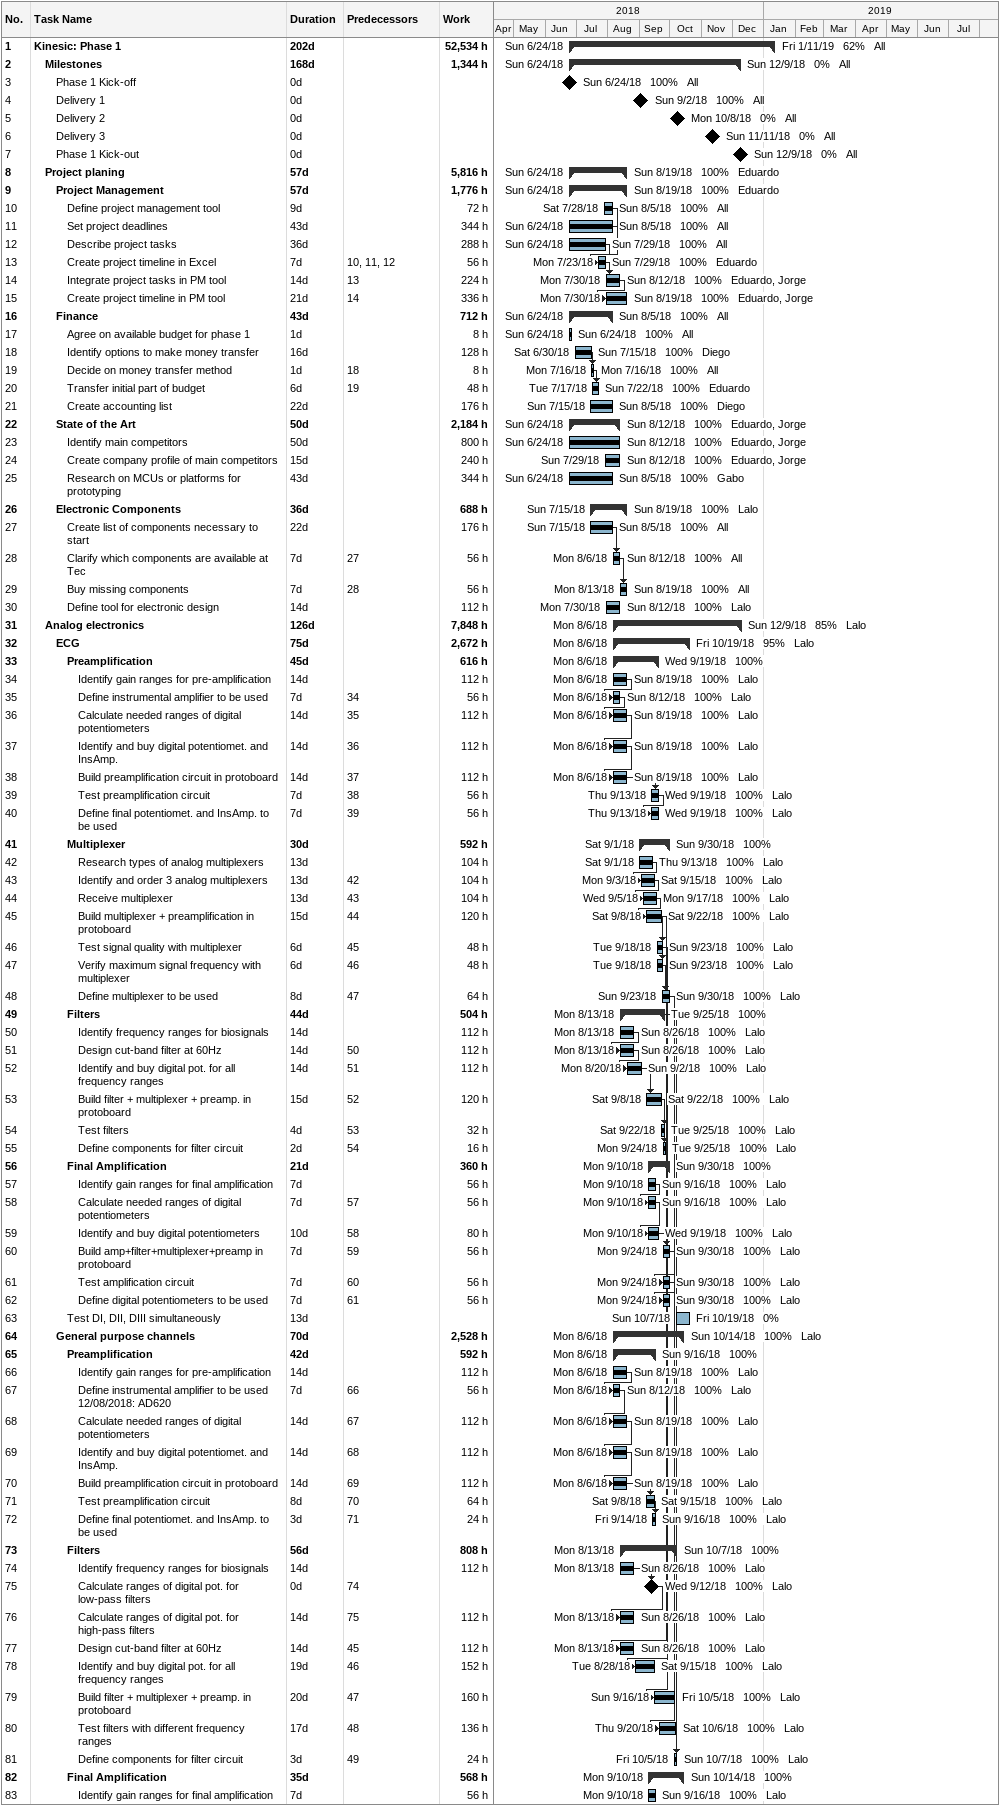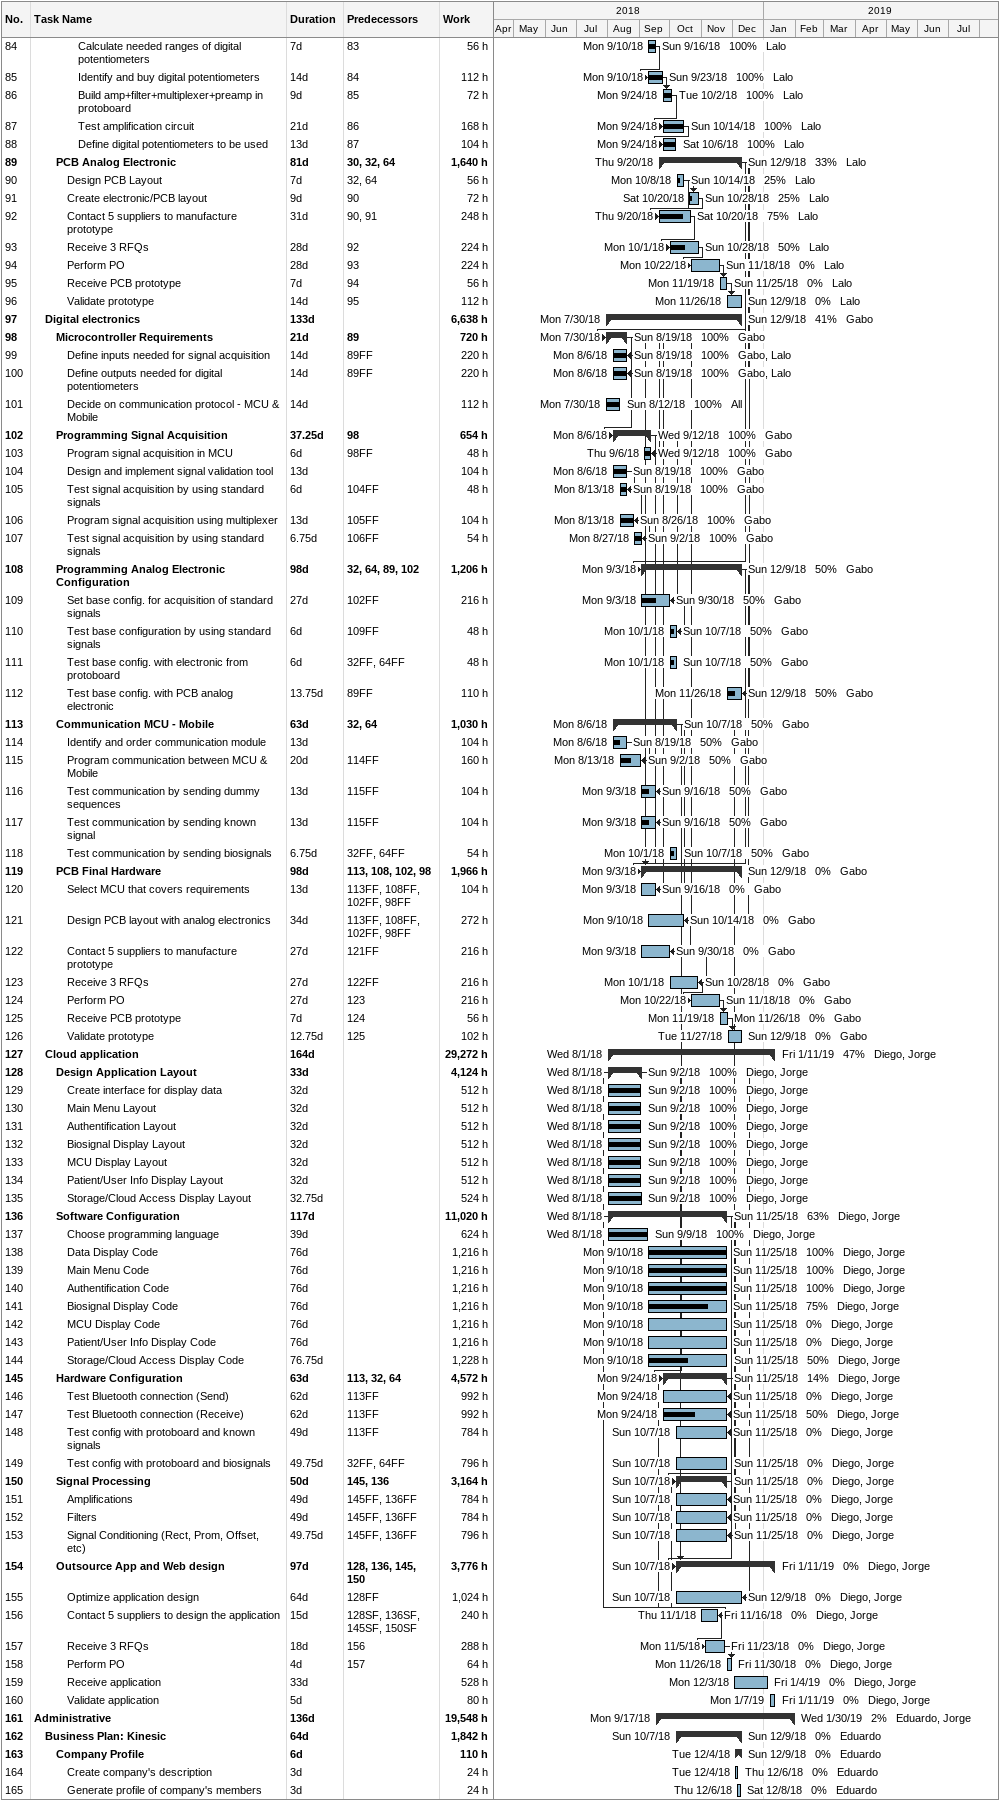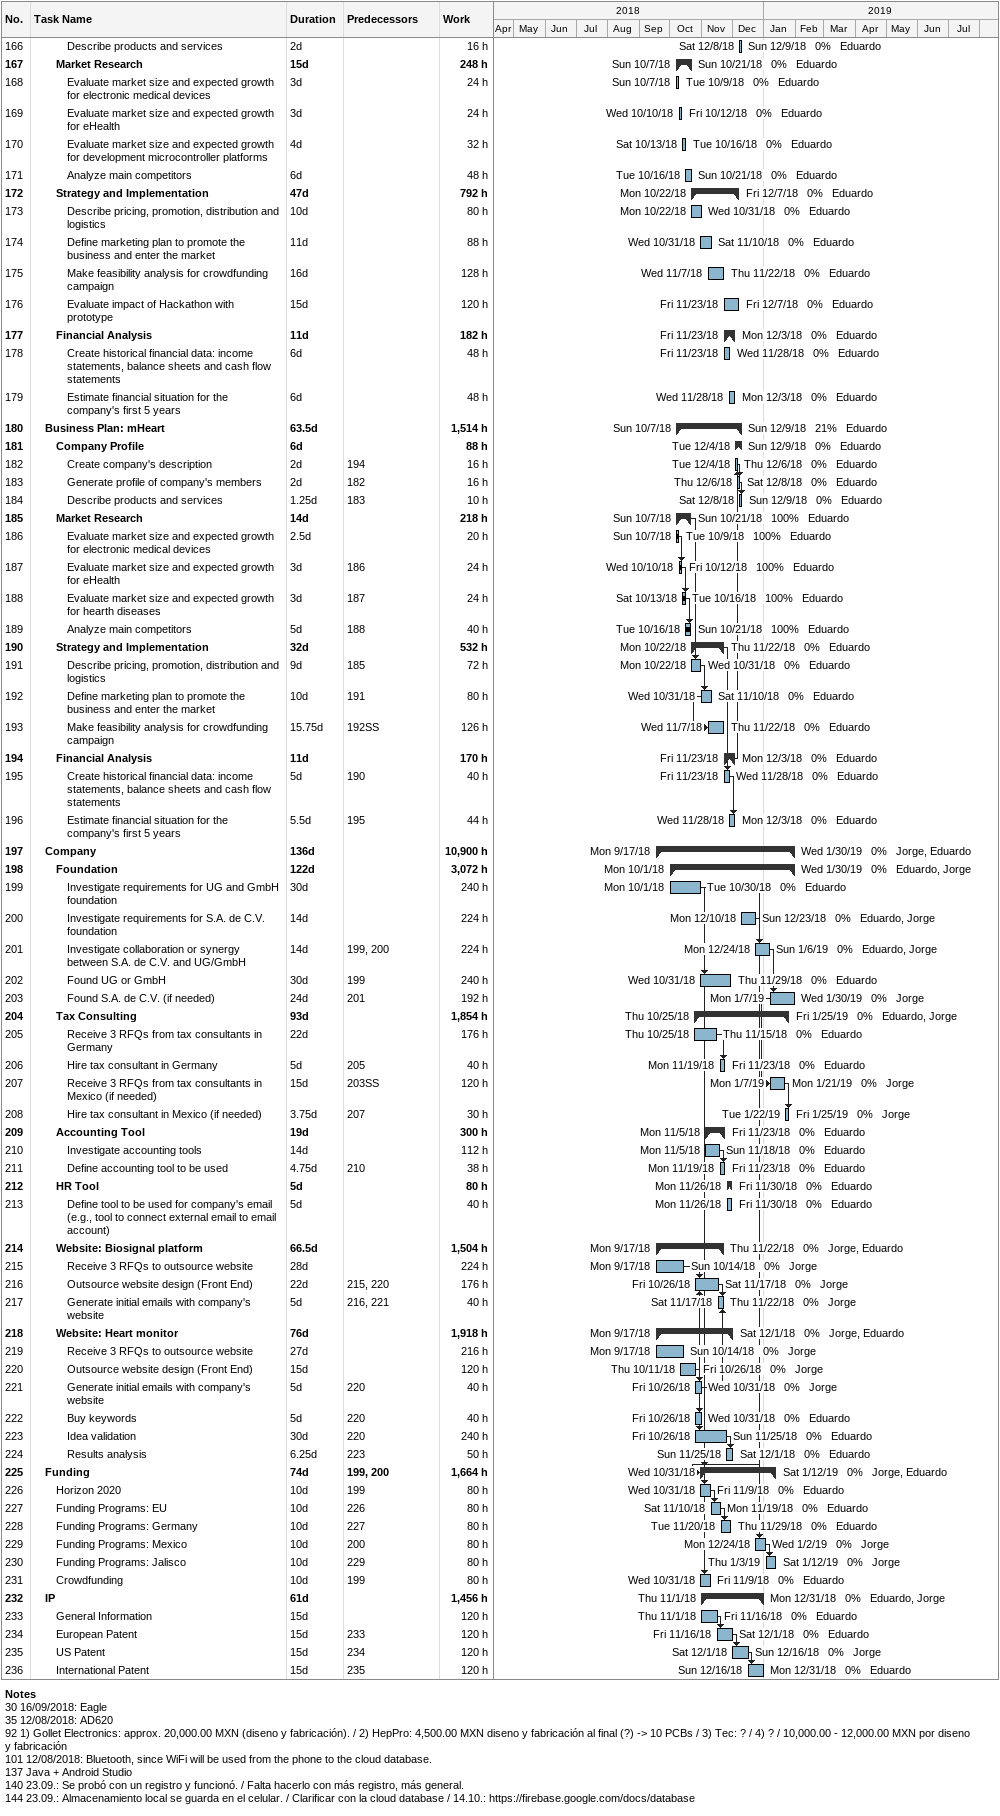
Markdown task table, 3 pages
| ID | Level | Task | Duration | Start | Finish | Predecessors | Resources | % complete | Work (h) |
|---|---|---|---|---|---|---|---|---|---|
| 1 | 1 | **Kinesic: Phase 1** | 202d | 2018-06-24 | 2019-01-11 |  | All | 62 | 52534 |
| 2 | 2 | **Milestones** | 168d | 2018-06-24 | 2018-12-09 |  | All | 0 | 1344 |
| 3 | 3 | Phase 1 Kick-off | 0d | 2018-06-24 | 2018-06-24 |  | All | 100 |  |
| 4 | 3 | Delivery 1 | 0d | 2018-09-02 | 2018-09-02 |  | All | 100 |  |
| 5 | 3 | Delivery 2 | 0d | 2018-10-08 | 2018-10-08 |  | All | 0 |  |
| 6 | 3 | Delivery 3 | 0d | 2018-11-11 | 2018-11-11 |  | All | 0 |  |
| 7 | 3 | Phase 1 Kick-out | 0d | 2018-12-09 | 2018-12-09 |  | All | 0 |  |
| 8 | 2 | **Project planing** | 57d | 2018-06-24 | 2018-08-19 |  | Eduardo | 100 | 5816 |
| 9 | 3 | **Project Management** | 57d | 2018-06-24 | 2018-08-19 |  | Eduardo | 100 | 1776 |
| 10 | 4 | Define project management tool | 9d | 2018-07-28 | 2018-08-05 |  | All | 100 | 72 |
| 11 | 4 | Set project deadlines | 43d | 2018-06-24 | 2018-08-05 |  | All | 100 | 344 |
| 12 | 4 | Describe project tasks | 36d | 2018-06-24 | 2018-07-29 |  | All | 100 | 288 |
| 13 | 4 | Create project timeline in Excel | 7d | 2018-07-23 | 2018-07-29 | 10, 11, 12 | Eduardo | 100 | 56 |
| 14 | 4 | Integrate project tasks in PM tool | 14d | 2018-07-30 | 2018-08-12 | 13 | Eduardo, Jorge | 100 | 224 |
| 15 | 4 | Create project timeline in PM tool | 21d | 2018-07-30 | 2018-08-19 | 14 | Eduardo, Jorge | 100 | 336 |
| 16 | 3 | **Finance** | 43d | 2018-06-24 | 2018-08-05 |  | All | 100 | 712 |
| 17 | 4 | Agree on available budget for phase 1 | 1d | 2018-06-24 | 2018-06-24 |  | All | 100 | 8 |
| 18 | 4 | Identify options to make money transfer | 16d | 2018-06-30 | 2018-07-15 |  | Diego | 100 | 128 |
| 19 | 4 | Decide on money transfer method | 1d | 2018-07-16 | 2018-07-16 | 18 | All | 100 | 8 |
| 20 | 4 | Transfer initial part of budget | 6d | 2018-07-17 | 2018-07-22 | 19 | Eduardo | 100 | 48 |
| 21 | 4 | Create accounting list | 22d | 2018-07-15 | 2018-08-05 |  | Diego | 100 | 176 |
| 22 | 3 | **State of the Art** | 50d | 2018-06-24 | 2018-08-12 |  | Eduardo, Jorge | 100 | 2184 |
| 23 | 4 | Identify main competitors | 50d | 2018-06-24 | 2018-08-12 |  | Eduardo, Jorge | 100 | 800 |
| 24 | 4 | Create company profile of main competitors | 15d | 2018-07-29 | 2018-08-12 |  | Eduardo, Jorge | 100 | 240 |
| 25 | 4 | Research on MCUs or platforms for prototyping | 43d | 2018-06-24 | 2018-08-05 |  | Gabo | 100 | 344 |
| 26 | 3 | **Electronic Components** | 36d | 2018-07-15 | 2018-08-19 |  | Lalo | 100 | 688 |
| 27 | 4 | Create list of components necessary to start | 22d | 2018-07-15 | 2018-08-05 |  | All | 100 | 176 |
| 28 | 4 | Clarify which components are available at Tec | 7d | 2018-08-06 | 2018-08-12 | 27 | All | 100 | 56 |
| 29 | 4 | Buy missing components | 7d | 2018-08-13 | 2018-08-19 | 28 | All | 100 | 56 |
| 30 | 4 | Define tool for electronic design | 14d | 2018-07-30 | 2018-08-12 |  | Lalo | 100 | 112 |
| 31 | 2 | **Analog electronics** | 126d | 2018-08-06 | 2018-12-09 |  | Lalo | 85 | 7848 |
| 32 | 3 | **ECG** | 75d | 2018-08-06 | 2018-10-19 |  | Lalo | 95 | 2672 |
| 33 | 4 | **Preamplification** | 45d | 2018-08-06 | 2018-09-19 |  |  | 100 | 616 |
| 34 | 5 | Identify gain ranges for pre-amplification | 14d | 2018-08-06 | 2018-08-19 |  | Lalo | 100 | 112 |
| 35 | 5 | Define instrumental amplifier to be used | 7d | 2018-08-06 | 2018-08-12 | 34 | Lalo | 100 | 56 |
| 36 | 5 | Calculate needed ranges of digital potentiometers | 14d | 2018-08-06 | 2018-08-19 | 35 | Lalo | 100 | 112 |
| 37 | 5 | Identify and buy digital potentiomet. and InsAmp. | 14d | 2018-08-06 | 2018-08-19 | 36 | Lalo | 100 | 112 |
| 38 | 5 | Build preamplification circuit in protoboard | 14d | 2018-08-06 | 2018-08-19 | 37 | Lalo | 100 | 112 |
| 39 | 5 | Test preamplification circuit | 7d | 2018-09-13 | 2018-09-19 | 38 | Lalo | 100 | 56 |
| 40 | 5 | Define final potentiomet. and InsAmp. to be used | 7d | 2018-09-13 | 2018-09-19 | 39 | Lalo | 100 | 56 |
| 41 | 4 | **Multiplexer** | 30d | 2018-09-01 | 2018-09-30 |  |  | 100 | 592 |
| 42 | 5 | Research types of analog multiplexers | 13d | 2018-09-01 | 2018-09-13 |  | Lalo | 100 | 104 |
| 43 | 5 | Identify and order 3 analog multiplexers | 13d | 2018-09-03 | 2018-09-15 | 42 | Lalo | 100 | 104 |
| 44 | 5 | Receive multiplexer | 13d | 2018-09-05 | 2018-09-17 | 43 | Lalo | 100 | 104 |
| 45 | 5 | Build multiplexer + preamplification in protoboard | 15d | 2018-09-08 | 2018-09-22 | 44 | Lalo | 100 | 120 |
| 46 | 5 | Test signal quality with multiplexer | 6d | 2018-09-18 | 2018-09-23 | 45 | Lalo | 100 | 48 |
| 47 | 5 | Verify maximum signal frequency with multiplexer | 6d | 2018-09-18 | 2018-09-23 | 46 | Lalo | 100 | 48 |
| 48 | 5 | Define multiplexer to be used | 8d | 2018-09-23 | 2018-09-30 | 47 | Lalo | 100 | 64 |
| 49 | 4 | **Filters** | 44d | 2018-08-13 | 2018-09-25 |  |  | 100 | 504 |
| 50 | 5 | Identify frequency ranges for biosignals | 14d | 2018-08-13 | 2018-08-26 |  | Lalo | 100 | 112 |
| 51 | 5 | Design cut-band filter at 60Hz | 14d | 2018-08-13 | 2018-08-26 | 50 | Lalo | 100 | 112 |
| 52 | 5 | Identify and buy digital pot. for all frequency ranges | 14d | 2018-08-20 | 2018-09-02 | 51 | Lalo | 100 | 112 |
| 53 | 5 | Build filter + multiplexer + preamp. in protoboard | 15d | 2018-09-08 | 2018-09-22 | 52 | Lalo | 100 | 120 |
| 54 | 5 | Test filters | 4d | 2018-09-22 | 2018-09-25 | 53 | Lalo | 100 | 32 |
| 55 | 5 | Define components for filter circuit | 2d | 2018-09-24 | 2018-09-25 | 54 | Lalo | 100 | 16 |
| 56 | 4 | **Final Amplification** | 21d | 2018-09-10 | 2018-09-30 |  |  | 100 | 360 |
| 57 | 5 | Identify gain ranges for final amplification | 7d | 2018-09-10 | 2018-09-16 |  | Lalo | 100 | 56 |
| 58 | 5 | Calculate needed ranges of digital potentiometers | 7d | 2018-09-10 | 2018-09-16 | 57 | Lalo | 100 | 56 |
| 59 | 5 | Identify and buy digital potentiometers | 10d | 2018-09-10 | 2018-09-19 | 58 | Lalo | 100 | 80 |
| 60 | 5 | Build amp+filter+multiplexer+preamp in protoboard | 7d | 2018-09-24 | 2018-09-30 | 59 | Lalo | 100 | 56 |
| 61 | 5 | Test amplification circuit | 7d | 2018-09-24 | 2018-09-30 | 60 | Lalo | 100 | 56 |
| 62 | 5 | Define digital potentiometers to be used | 7d | 2018-09-24 | 2018-09-30 | 61 | Lalo | 100 | 56 |
| 63 | 4 | Test DI, DII, DIII simultaneously | 13d | 2018-10-07 | 2018-10-19 |  |  | 0 |  |
| 64 | 3 | **General purpose channels** | 70d | 2018-08-06 | 2018-10-14 |  | Lalo | 100 | 2528 |
| 65 | 4 | **Preamplification** | 42d | 2018-08-06 | 2018-09-16 |  |  | 100 | 592 |
| 66 | 5 | Identify gain ranges for pre-amplification | 14d | 2018-08-06 | 2018-08-19 |  | Lalo | 100 | 112 |
| 67 | 5 | Define instrumental amplifier to be used 12/08/2018: AD620 | 7d | 2018-08-06 | 2018-08-12 | 66 | Lalo | 100 | 56 |
| 68 | 5 | Calculate needed ranges of digital potentiometers | 14d | 2018-08-06 | 2018-08-19 | 67 | Lalo | 100 | 112 |
| 69 | 5 | Identify and buy digital potentiomet. and InsAmp. | 14d | 2018-08-06 | 2018-08-19 | 68 | Lalo | 100 | 112 |
| 70 | 5 | Build preamplification circuit in protoboard | 14d | 2018-08-06 | 2018-08-19 | 69 | Lalo | 100 | 112 |
| 71 | 5 | Test preamplification circuit | 8d | 2018-09-08 | 2018-09-15 | 70 | Lalo | 100 | 64 |
| 72 | 5 | Define final potentiomet. and InsAmp. to be used | 3d | 2018-09-14 | 2018-09-16 | 71 | Lalo | 100 | 24 |
| 73 | 4 | **Filters** | 56d | 2018-08-13 | 2018-10-07 |  |  | 100 | 808 |
| 74 | 5 | Identify frequency ranges for biosignals | 14d | 2018-08-13 | 2018-08-26 |  | Lalo | 100 | 112 |
| 75 | 5 | Calculate ranges of digital pot. for low-pass filters | 0d | 2018-09-12 | 2018-09-12 | 74 | Lalo | 100 |  |
| 76 | 5 | Calculate ranges of digital pot. for high-pass filters | 14d | 2018-08-13 | 2018-08-26 | 75 | Lalo | 100 | 112 |
| 77 | 5 | Design cut-band filter at 60Hz | 14d | 2018-08-13 | 2018-08-26 | 45 | Lalo | 100 | 112 |
| 78 | 5 | Identify and buy digital pot. for all frequency ranges | 19d | 2018-08-28 | 2018-09-15 | 46 | Lalo | 100 | 152 |
| 79 | 5 | Build filter + multiplexer + preamp. in protoboard | 20d | 2018-09-16 | 2018-10-05 | 47 | Lalo | 100 | 160 |
| 80 | 5 | Test filters with different frequency ranges | 17d | 2018-09-20 | 2018-10-06 | 48 | Lalo | 100 | 136 |
| 81 | 5 | Define components for filter circuit | 3d | 2018-10-05 | 2018-10-07 | 49 | Lalo | 100 | 24 |
| 82 | 4 | **Final Amplification** | 35d | 2018-09-10 | 2018-10-14 |  |  | 100 | 568 |
| 83 | 5 | Identify gain ranges for final amplification | 7d | 2018-09-10 | 2018-09-16 |  | Lalo | 100 | 56 |
| 84 | 5 | Calculate needed ranges of digital potentiometers | 7d | 2018-09-10 | 2018-09-16 | 83 | Lalo | 100 | 56 |
| 85 | 5 | Identify and buy digital potentiometers | 14d | 2018-09-10 | 2018-09-23 | 84 | Lalo | 100 | 112 |
| 86 | 5 | Build amp+filter+multiplexer+preamp in protoboard | 9d | 2018-09-24 | 2018-10-02 | 85 | Lalo | 100 | 72 |
| 87 | 5 | Test amplification circuit | 21d | 2018-09-24 | 2018-10-14 | 86 | Lalo | 100 | 168 |
| 88 | 5 | Define digital potentiometers to be used | 13d | 2018-09-24 | 2018-10-06 | 87 | Lalo | 100 | 104 |
| 89 | 3 | **PCB Analog Electronic** | 81d | 2018-09-20 | 2018-12-09 | 30, 32, 64 | Lalo | 33 | 1640 |
| 90 | 4 | Design PCB Layout | 7d | 2018-10-08 | 2018-10-14 | 32, 64 | Lalo | 25 | 56 |
| 91 | 4 | Create electronic/PCB layout | 9d | 2018-10-20 | 2018-10-28 | 90 | Lalo | 25 | 72 |
| 92 | 4 | Contact 5 suppliers to manufacture prototype | 31d | 2018-09-20 | 2018-10-20 | 90, 91 | Lalo | 75 | 248 |
| 93 | 4 | Receive 3 RFQs | 28d | 2018-10-01 | 2018-10-28 | 92 | Lalo | 50 | 224 |
| 94 | 4 | Perform PO | 28d | 2018-10-22 | 2018-11-18 | 93 | Lalo | 0 | 224 |
| 95 | 4 | Receive PCB prototype | 7d | 2018-11-19 | 2018-11-25 | 94 | Lalo | 0 | 56 |
| 96 | 4 | Validate prototype | 14d | 2018-11-26 | 2018-12-09 | 95 | Lalo | 0 | 112 |
| 97 | 2 | **Digital electronics** | 133d | 2018-07-30 | 2018-12-09 |  | Gabo | 41 | 6638 |
| 98 | 3 | **Microcontroller Requirements** | 21d | 2018-07-30 | 2018-08-19 | 89 | Gabo | 100 | 720 |
| 99 | 4 | Define inputs needed for signal acquisition | 14d | 2018-08-06 | 2018-08-19 | 89FF | Gabo, Lalo | 100 | 220 |
| 100 | 4 | Define outputs needed for digital potentiometers | 14d | 2018-08-06 | 2018-08-19 | 89FF | Gabo, Lalo | 100 | 220 |
| 101 | 4 | Decide on communication protocol - MCU & Mobile | 14d | 2018-07-30 | 2018-08-12 |  | All | 100 | 112 |
| 102 | 3 | **Programming Signal Acquisition** | 37.25d | 2018-08-06 | 2018-09-12 | 98 | Gabo | 100 | 654 |
| 103 | 4 | Program signal acquisition in MCU | 6d | 2018-09-06 | 2018-09-12 | 98FF | Gabo | 100 | 48 |
| 104 | 4 | Design and implement signal validation tool | 13d | 2018-08-06 | 2018-08-19 |  | Gabo | 100 | 104 |
| 105 | 4 | Test signal acquisition by using standard signals | 6d | 2018-08-13 | 2018-08-19 | 104FF | Gabo | 100 | 48 |
| 106 | 4 | Program signal acquisition using multiplexer | 13d | 2018-08-13 | 2018-08-26 | 105FF | Gabo | 100 | 104 |
| 107 | 4 | Test signal acquisition by using standard signals | 6.75d | 2018-08-27 | 2018-09-02 | 106FF | Gabo | 100 | 54 |
| 108 | 3 | **Programming Analog Electronic Configuration** | 98d | 2018-09-03 | 2018-12-09 | 32, 64, 89, 102 | Gabo | 50 | 1206 |
| 109 | 4 | Set base config. for acquisition of standard signals | 27d | 2018-09-03 | 2018-09-30 | 102FF | Gabo | 50 | 216 |
| 110 | 4 | Test base configuration by using standard signals | 6d | 2018-10-01 | 2018-10-07 | 109FF | Gabo | 50 | 48 |
| 111 | 4 | Test base config. with electronic from protoboard | 6d | 2018-10-01 | 2018-10-07 | 32FF, 64FF | Gabo | 50 | 48 |
| 112 | 4 | Test base config. with PCB analog electronic | 13.75d | 2018-11-26 | 2018-12-09 | 89FF | Gabo | 50 | 110 |
| 113 | 3 | **Communication MCU - Mobile** | 63d | 2018-08-06 | 2018-10-07 | 32, 64 | Gabo | 50 | 1030 |
| 114 | 4 | Identify and order communication module | 13d | 2018-08-06 | 2018-08-19 |  | Gabo | 50 | 104 |
| 115 | 4 | Program communication between MCU & Mobile | 20d | 2018-08-13 | 2018-09-02 | 114FF | Gabo | 50 | 160 |
| 116 | 4 | Test communication by sending dummy sequences | 13d | 2018-09-03 | 2018-09-16 | 115FF | Gabo | 50 | 104 |
| 117 | 4 | Test communication by sending known signal | 13d | 2018-09-03 | 2018-09-16 | 115FF | Gabo | 50 | 104 |
| 118 | 4 | Test communication by sending biosignals | 6.75d | 2018-10-01 | 2018-10-07 | 32FF, 64FF | Gabo | 50 | 54 |
| 119 | 3 | **PCB Final Hardware** | 98d | 2018-09-03 | 2018-12-09 | 113, 108, 102, 98 | Gabo | 0 | 1966 |
| 120 | 4 | Select MCU that covers requirements | 13d | 2018-09-03 | 2018-09-16 | 113FF, 108FF, 102FF, 98FF | Gabo | 0 | 104 |
| 121 | 4 | Design PCB layout with analog electronics | 34d | 2018-09-10 | 2018-10-14 | 113FF, 108FF, 102FF, 98FF | Gabo | 0 | 272 |
| 122 | 4 | Contact 5 suppliers to manufacture prototype | 27d | 2018-09-03 | 2018-09-30 | 121FF | Gabo | 0 | 216 |
| 123 | 4 | Receive 3 RFQs | 27d | 2018-10-01 | 2018-10-28 | 122FF | Gabo | 0 | 216 |
| 124 | 4 | Perform PO | 27d | 2018-10-22 | 2018-11-18 | 123 | Gabo | 0 | 216 |
| 125 | 4 | Receive PCB prototype | 7d | 2018-11-19 | 2018-11-26 | 124 | Gabo | 0 | 56 |
| 126 | 4 | Validate prototype | 12.75d | 2018-11-27 | 2018-12-09 | 125 | Gabo | 0 | 102 |
| 127 | 2 | **Cloud application** | 164d | 2018-08-01 | 2019-01-11 |  | Diego, Jorge | 47 | 29272 |
| 128 | 3 | **Design Application Layout** | 33d | 2018-08-01 | 2018-09-02 |  | Diego, Jorge | 100 | 4124 |
| 129 | 4 | Create interface for display data | 32d | 2018-08-01 | 2018-09-02 |  | Diego, Jorge | 100 | 512 |
| 130 | 4 | Main Menu Layout | 32d | 2018-08-01 | 2018-09-02 |  | Diego, Jorge | 100 | 512 |
| 131 | 4 | Authentification Layout | 32d | 2018-08-01 | 2018-09-02 |  | Diego, Jorge | 100 | 512 |
| 132 | 4 | Biosignal Display Layout | 32d | 2018-08-01 | 2018-09-02 |  | Diego, Jorge | 100 | 512 |
| 133 | 4 | MCU Display Layout | 32d | 2018-08-01 | 2018-09-02 |  | Diego, Jorge | 100 | 512 |
| 134 | 4 | Patient/User Info Display Layout | 32d | 2018-08-01 | 2018-09-02 |  | Diego, Jorge | 100 | 512 |
| 135 | 4 | Storage/Cloud Access Display Layout | 32.75d | 2018-08-01 | 2018-09-02 |  | Diego, Jorge | 100 | 524 |
| 136 | 3 | **Software Configuration** | 117d | 2018-08-01 | 2018-11-25 |  | Diego, Jorge | 63 | 11020 |
| 137 | 4 | Choose programming language | 39d | 2018-08-01 | 2018-09-09 |  | Diego, Jorge | 100 | 624 |
| 138 | 4 | Data Display Code | 76d | 2018-09-10 | 2018-11-25 |  | Diego, Jorge | 100 | 1216 |
| 139 | 4 | Main Menu Code | 76d | 2018-09-10 | 2018-11-25 |  | Diego, Jorge | 100 | 1216 |
| 140 | 4 | Authentification Code | 76d | 2018-09-10 | 2018-11-25 |  | Diego, Jorge | 100 | 1216 |
| 141 | 4 | Biosignal Display Code | 76d | 2018-09-10 | 2018-11-25 |  | Diego, Jorge | 75 | 1216 |
| 142 | 4 | MCU Display Code | 76d | 2018-09-10 | 2018-11-25 |  | Diego, Jorge | 0 | 1216 |
| 143 | 4 | Patient/User Info Display Code | 76d | 2018-09-10 | 2018-11-25 |  | Diego, Jorge | 0 | 1216 |
| 144 | 4 | Storage/Cloud Access Display Code | 76.75d | 2018-09-10 | 2018-11-25 |  | Diego, Jorge | 50 | 1228 |
| 145 | 3 | **Hardware Configuration** | 63d | 2018-09-24 | 2018-11-25 | 113, 32, 64 | Diego, Jorge | 14 | 4572 |
| 146 | 4 | Test Bluetooth connection (Send) | 62d | 2018-09-24 | 2018-11-25 | 113FF | Diego, Jorge | 0 | 992 |
| 147 | 4 | Test Bluetooth connection (Receive) | 62d | 2018-09-24 | 2018-11-25 | 113FF | Diego, Jorge | 50 | 992 |
| 148 | 4 | Test config with protoboard and known signals | 49d | 2018-10-07 | 2018-11-25 | 113FF | Diego, Jorge | 0 | 784 |
| 149 | 4 | Test config with protoboard and biosignals | 49.75d | 2018-10-07 | 2018-11-25 | 32FF, 64FF | Diego, Jorge | 0 | 796 |
| 150 | 3 | **Signal Processing** | 50d | 2018-10-07 | 2018-11-25 | 145, 136 | Diego, Jorge | 0 | 3164 |
| 151 | 4 | Amplifications | 49d | 2018-10-07 | 2018-11-25 | 145FF, 136FF | Diego, Jorge | 0 | 784 |
| 152 | 4 | Filters | 49d | 2018-10-07 | 2018-11-25 | 145FF, 136FF | Diego, Jorge | 0 | 784 |
| 153 | 4 | Signal Conditioning (Rect, Prom, Offset, etc) | 49.75d | 2018-10-07 | 2018-11-25 | 145FF, 136FF | Diego, Jorge | 0 | 796 |
| 154 | 3 | **Outsource App and Web design** | 97d | 2018-10-07 | 2019-01-11 | 128, 136, 145, 150 | Diego, Jorge | 0 | 3776 |
| 155 | 4 | Optimize application design | 64d | 2018-10-07 | 2018-12-09 | 128FF | Diego, Jorge | 0 | 1024 |
| 156 | 4 | Contact 5 suppliers to design the application | 15d | 2018-11-01 | 2018-11-16 | 128SF, 136SF, 145SF, 150SF | Diego, Jorge | 0 | 240 |
| 157 | 4 | Receive 3 RFQs | 18d | 2018-11-05 | 2018-11-23 | 156 | Diego, Jorge | 0 | 288 |
| 158 | 4 | Perform PO | 4d | 2018-11-26 | 2018-11-30 | 157 | Diego, Jorge | 0 | 64 |
| 159 | 4 | Receive application | 33d | 2018-12-03 | 2019-01-04 |  | Diego, Jorge | 0 | 528 |
| 160 | 4 | Validate application | 5d | 2019-01-07 | 2019-01-11 |  | Diego, Jorge | 0 | 80 |
| 161 | 1 | **Administrative** | 136d | 2018-09-17 | 2019-01-30 |  | Eduardo, Jorge | 2 | 19548 |
| 162 | 2 | **Business Plan: Kinesic** | 64d | 2018-10-07 | 2018-12-09 |  | Eduardo | 0 | 1842 |
| 163 | 3 | **Company Profile** | 6d | 2018-12-04 | 2018-12-09 |  | Eduardo | 0 | 110 |
| 164 | 4 | Create company's description | 3d | 2018-12-04 | 2018-12-06 |  | Eduardo | 0 | 24 |
| 165 | 4 | Generate profile of company's members | 3d | 2018-12-06 | 2018-12-08 |  | Eduardo | 0 | 24 |
| 166 | 4 | Describe products and services | 2d | 2018-12-08 | 2018-12-09 |  | Eduardo | 0 | 16 |
| 167 | 3 | **Market Research** | 15d | 2018-10-07 | 2018-10-21 |  | Eduardo | 0 | 248 |
| 168 | 4 | Evaluate market size and expected growth for electronic medical devices | 3d | 2018-10-07 | 2018-10-09 |  | Eduardo | 0 | 24 |
| 169 | 4 | Evaluate market size and expected growth for eHealth | 3d | 2018-10-10 | 2018-10-12 |  | Eduardo | 0 | 24 |
| 170 | 4 | Evaluate market size and expected growth for development microcontroller platforms | 4d | 2018-10-13 | 2018-10-16 |  | Eduardo | 0 | 32 |
| 171 | 4 | Analyze main competitors | 6d | 2018-10-16 | 2018-10-21 |  | Eduardo | 0 | 48 |
| 172 | 3 | **Strategy and Implementation** | 47d | 2018-10-22 | 2018-12-07 |  | Eduardo | 0 | 792 |
| 173 | 4 | Describe pricing, promotion, distribution and logistics | 10d | 2018-10-22 | 2018-10-31 |  | Eduardo | 0 | 80 |
| 174 | 4 | Define marketing plan to promote the business and enter the market | 11d | 2018-10-31 | 2018-11-10 |  | Eduardo | 0 | 88 |
| 175 | 4 | Make feasibility analysis for crowdfunding campaign | 16d | 2018-11-07 | 2018-11-22 |  | Eduardo | 0 | 128 |
| 176 | 4 | Evaluate impact of Hackathon with prototype | 15d | 2018-11-23 | 2018-12-07 |  | Eduardo | 0 | 120 |
| 177 | 3 | **Financial Analysis** | 11d | 2018-11-23 | 2018-12-03 |  | Eduardo | 0 | 182 |
| 178 | 4 | Create historical financial data: income statements, balance sheets and cash flow statements | 6d | 2018-11-23 | 2018-11-28 |  | Eduardo | 0 | 48 |
| 179 | 4 | Estimate financial situation for the company's first 5 years | 6d | 2018-11-28 | 2018-12-03 |  | Eduardo | 0 | 48 |
| 180 | 2 | **Business Plan: mHeart** | 63.5d | 2018-10-07 | 2018-12-09 |  | Eduardo | 21 | 1514 |
| 181 | 3 | **Company Profile** | 6d | 2018-12-04 | 2018-12-09 |  | Eduardo | 0 | 88 |
| 182 | 4 | Create company's description | 2d | 2018-12-04 | 2018-12-06 | 194 | Eduardo | 0 | 16 |
| 183 | 4 | Generate profile of company's members | 2d | 2018-12-06 | 2018-12-08 | 182 | Eduardo | 0 | 16 |
| 184 | 4 | Describe products and services | 1.25d | 2018-12-08 | 2018-12-09 | 183 | Eduardo | 0 | 10 |
| 185 | 3 | **Market Research** | 14d | 2018-10-07 | 2018-10-21 |  | Eduardo | 100 | 218 |
| 186 | 4 | Evaluate market size and expected growth for electronic medical devices | 2.5d | 2018-10-07 | 2018-10-09 |  | Eduardo | 100 | 20 |
| 187 | 4 | Evaluate market size and expected growth for eHealth | 3d | 2018-10-10 | 2018-10-12 | 186 | Eduardo | 100 | 24 |
| 188 | 4 | Evaluate market size and expected growth for hearth diseases | 3d | 2018-10-13 | 2018-10-16 | 187 | Eduardo | 100 | 24 |
| 189 | 4 | Analyze main competitors | 5d | 2018-10-16 | 2018-10-21 | 188 | Eduardo | 100 | 40 |
| 190 | 3 | **Strategy and Implementation** | 32d | 2018-10-22 | 2018-11-22 |  | Eduardo | 0 | 532 |
| 191 | 4 | Describe pricing, promotion, distribution and logistics | 9d | 2018-10-22 | 2018-10-31 | 185 | Eduardo | 0 | 72 |
| 192 | 4 | Define marketing plan to promote the business and enter the market | 10d | 2018-10-31 | 2018-11-10 | 191 | Eduardo | 0 | 80 |
| 193 | 4 | Make feasibility analysis for crowdfunding campaign | 15.75d | 2018-11-07 | 2018-11-22 | 192SS | Eduardo | 0 | 126 |
| 194 | 3 | **Financial Analysis** | 11d | 2018-11-23 | 2018-12-03 |  | Eduardo | 0 | 170 |
| 195 | 4 | Create historical financial data: income statements, balance sheets and cash flow statements | 5d | 2018-11-23 | 2018-11-28 | 190 | Eduardo | 0 | 40 |
| 196 | 4 | Estimate financial situation for the company's first 5 years | 5.5d | 2018-11-28 | 2018-12-03 | 195 | Eduardo | 0 | 44 |
| 197 | 2 | **Company** | 136d | 2018-09-17 | 2019-01-30 |  | Jorge, Eduardo | 0 | 10900 |
| 198 | 3 | **Foundation** | 122d | 2018-10-01 | 2019-01-30 |  | Eduardo, Jorge | 0 | 3072 |
| 199 | 4 | Investigate requirements for UG and GmbH foundation | 30d | 2018-10-01 | 2018-10-30 |  | Eduardo | 0 | 240 |
| 200 | 4 | Investigate requirements for S.A. de C.V. foundation | 14d | 2018-12-10 | 2018-12-23 |  | Eduardo, Jorge | 0 | 224 |
| 201 | 4 | Investigate collaboration or synergy between S.A. de C.V. and UG/GmbH | 14d | 2018-12-24 | 2019-01-06 | 199, 200 | Eduardo, Jorge | 0 | 224 |
| 202 | 4 | Found UG or GmbH | 30d | 2018-10-31 | 2018-11-29 | 199 | Eduardo | 0 | 240 |
| 203 | 4 | Found S.A. de C.V. (if needed) | 24d | 2019-01-07 | 2019-01-30 | 201 | Jorge | 0 | 192 |
| 204 | 3 | **Tax Consulting** | 93d | 2018-10-25 | 2019-01-25 |  | Eduardo, Jorge | 0 | 1854 |
| 205 | 4 | Receive 3 RFQs from tax consultants in Germany | 22d | 2018-10-25 | 2018-11-15 |  | Eduardo | 0 | 176 |
| 206 | 4 | Hire tax consultant in Germany | 5d | 2018-11-19 | 2018-11-23 | 205 | Eduardo | 0 | 40 |
| 207 | 4 | Receive 3 RFQs from tax consultants in Mexico (if needed) | 15d | 2019-01-07 | 2019-01-21 | 203SS | Jorge | 0 | 120 |
| 208 | 4 | Hire tax consultant in Mexico (if needed) | 3.75d | 2019-01-22 | 2019-01-25 | 207 | Jorge | 0 | 30 |
| 209 | 3 | **Accounting Tool** | 19d | 2018-11-05 | 2018-11-23 |  | Eduardo | 0 | 300 |
| 210 | 4 | Investigate accounting tools | 14d | 2018-11-05 | 2018-11-18 |  | Eduardo | 0 | 112 |
| 211 | 4 | Define accounting tool to be used | 4.75d | 2018-11-19 | 2018-11-23 | 210 | Eduardo | 0 | 38 |
| 212 | 3 | **HR Tool** | 5d | 2018-11-26 | 2018-11-30 |  | Eduardo | 0 | 80 |
| 213 | 4 | Define tool to be used for company's email (e.g., tool to connect external email to email account) | 5d | 2018-11-26 | 2018-11-30 |  | Eduardo | 0 | 40 |
| 214 | 3 | **Website: Biosignal platform** | 66.5d | 2018-09-17 | 2018-11-22 |  | Jorge, Eduardo | 0 | 1504 |
| 215 | 4 | Receive 3 RFQs to outsource website | 28d | 2018-09-17 | 2018-10-14 |  | Jorge | 0 | 224 |
| 216 | 4 | Outsource website design (Front End) | 22d | 2018-10-26 | 2018-11-17 | 215, 220 | Jorge | 0 | 176 |
| 217 | 4 | Generate initial emails with company's website | 5d | 2018-11-17 | 2018-11-22 | 216, 221 | Jorge | 0 | 40 |
| 218 | 3 | **Website: Heart monitor** | 76d | 2018-09-17 | 2018-12-01 |  | Jorge, Eduardo | 0 | 1918 |
| 219 | 4 | Receive 3 RFQs to outsource website | 27d | 2018-09-17 | 2018-10-14 |  | Jorge | 0 | 216 |
| 220 | 4 | Outsource website design (Front End) | 15d | 2018-10-11 | 2018-10-26 |  | Jorge | 0 | 120 |
| 221 | 4 | Generate initial emails with company's website | 5d | 2018-10-26 | 2018-10-31 | 220 | Jorge | 0 | 40 |
| 222 | 4 | Buy keywords | 5d | 2018-10-26 | 2018-10-31 | 220 | Eduardo | 0 | 40 |
| 223 | 4 | Idea validation | 30d | 2018-10-26 | 2018-11-25 | 220 | Eduardo | 0 | 240 |
| 224 | 4 | Results analysis | 6.25d | 2018-11-25 | 2018-12-01 | 223 | Eduardo | 0 | 50 |
| 225 | 2 | **Funding** | 74d | 2018-10-31 | 2019-01-12 | 199, 200 | Jorge, Eduardo | 0 | 1664 |
| 226 | 3 | Horizon 2020 | 10d | 2018-10-31 | 2018-11-09 | 199 | Eduardo | 0 | 80 |
| 227 | 3 | Funding Programs: EU | 10d | 2018-11-10 | 2018-11-19 | 226 | Eduardo | 0 | 80 |
| 228 | 3 | Funding Programs: Germany | 10d | 2018-11-20 | 2018-11-29 | 227 | Eduardo | 0 | 80 |
| 229 | 3 | Funding Programs: Mexico | 10d | 2018-12-24 | 2019-01-02 | 200 | Jorge | 0 | 80 |
| 230 | 3 | Funding Programs: Jalisco | 10d | 2019-01-03 | 2019-01-12 | 229 | Jorge | 0 | 80 |
| 231 | 3 | Crowdfunding | 10d | 2018-10-31 | 2018-11-09 | 199 | Eduardo | 0 | 80 |
| 232 | 2 | **IP** | 61d | 2018-11-01 | 2018-12-31 |  | Eduardo, Jorge | 0 | 1456 |
| 233 | 3 | General Information | 15d | 2018-11-01 | 2018-11-16 |  | Eduardo | 0 | 120 |
| 234 | 3 | European Patent | 15d | 2018-11-16 | 2018-12-01 | 233 | Eduardo | 0 | 120 |
| 235 | 3 | US Patent | 15d | 2018-12-01 | 2018-12-16 | 234 | Jorge | 0 | 120 |
| 236 | 3 | International Patent | 15d | 2018-12-16 | 2018-12-31 | 235 | Eduardo | 0 | 120 |

Notes
- 30: 16/09/2018: Eagle
- 35: 12/08/2018: AD620
- 92: 1) Gollet Electronics: approx. 20,000.00 MXN (diseno y fabricación). / 2) HepPro: 4,500.00 MXN diseno y fabricación al final (?) -> 10 PCBs / 3) Tec: ? / 4) ? / 10,000.00 - 12,000.00 MXN por diseno y fabricación
- 101: 12/08/2018: Bluetooth, since WiFi will be used from the phone to the cloud database.
- 137: Java + Android Studio
- 140: 23.09.: Se probó con un registro y funcionó. / Falta hacerlo con más registro, más general.
- 144: 23.09.: Almacenamiento local se guarda en el celular. / Clarificar con la cloud database / 14.10.: https://firebase.google.com/docs/database
